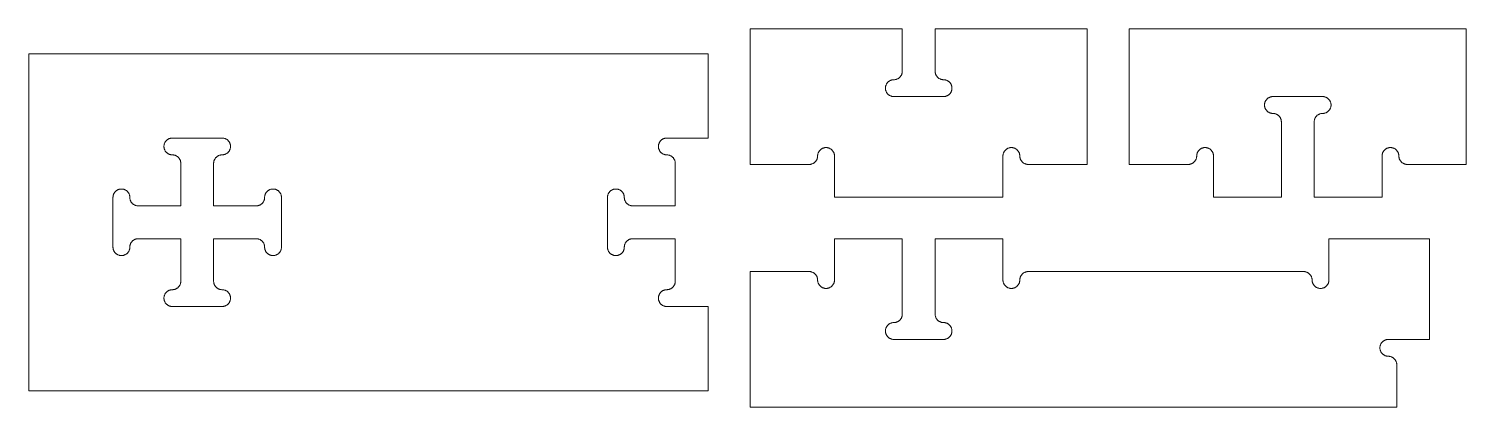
# Model space of a CAD drawing. Header units: millimetres. Extents: x 0 to 853, y -10 to 215.
import ezdxf

# ---------------------------------------------------------------- set-up
doc = ezdxf.new("R2010")
doc.units = ezdxf.units.MM
doc.header["$MEASUREMENT"] = 0
doc.layers.add('Inside Cut', color=4, linetype='Continuous')
doc.layers.add('Outside Cut', color=1, linetype='Continuous')

msp = doc.modelspace()

# ---------------------------------------------------------------- linework, layer by layer
at = {"layer": 'Inside Cut', "linetype": 'Continuous', "lineweight": 0}
for p, q in [((114.75, 150), (85.25, 150)), ((90.25, 135), (90.25, 109.75)), ((109.75, 109.75), (109.75, 135)), ((50, 114.75), (50, 85.25)), ((150, 85.25), (150, 114.75)), ((90.25, 109.75), (65, 109.75)), ((135, 109.75), (109.75, 109.75)), ((65, 90.25), (90.25, 90.25)), ((90.25, 90.25), (90.25, 65)), ((109.75, 90.25), (135, 90.25)), ((109.75, 65), (109.75, 90.25)), ((85.25, 50), (114.75, 50))]:
    msp.add_line(p, q, dxfattribs=at)
for points, weights in [([(85.25, 150), (80.25, 150), (80.25, 145)], [1, 0.707106781187, 1]), ([(119.75, 145), (119.75, 150), (114.75, 150)], [1, 0.707106781187, 1]), ([(80.25, 145), (80.25, 140), (85.25, 140)], [1, 0.707106781186, 1]), ([(85.25, 140), (90.25, 140), (90.25, 135)], [1, 0.707106781187, 1]), ([(109.75, 135), (109.75, 140), (114.75, 140)], [1, 0.707106781186, 1]), ([(114.75, 140), (119.75, 140), (119.75, 145)], [1, 0.707106781187, 1]), ([(55, 119.75), (50, 119.75), (50, 114.75)], [1, 0.707106781187, 1]), ([(60, 114.75), (60, 119.75), (55, 119.75)], [1, 0.707106781186, 1]), ([(145, 119.75), (140, 119.75), (140, 114.75)], [1, 0.707106781187, 1]), ([(150, 114.75), (150, 119.75), (145, 119.75)], [1, 0.707106781187, 1]), ([(65, 109.75), (60, 109.75), (60, 114.75)], [1, 0.707106781187, 1]), ([(140, 114.75), (140, 109.75), (135, 109.75)], [1, 0.707106781186, 1]), ([(60, 85.25), (60, 90.25), (65, 90.25)], [1, 0.707106781186, 1]), ([(135, 90.25), (140, 90.25), (140, 85.25)], [1, 0.707106781187, 1]), ([(50, 85.25), (50, 80.25), (55, 80.25)], [1, 0.707106781187, 1]), ([(55, 80.25), (60, 80.25), (60, 85.25)], [1, 0.707106781187, 1]), ([(140, 85.25), (140, 80.25), (145, 80.25)], [1, 0.707106781186, 1]), ([(145, 80.25), (150, 80.25), (150, 85.25)], [1, 0.707106781187, 1]), ([(85.25, 60), (80.25, 60), (80.25, 55)], [1, 0.707106781187, 1]), ([(90.25, 65), (90.25, 60), (85.25, 60)], [1, 0.707106781186, 1]), ([(114.75, 60), (109.75, 60), (109.75, 65)], [1, 0.707106781187, 1]), ([(119.75, 55), (119.75, 60), (114.75, 60)], [1, 0.707106781186, 1]), ([(80.25, 55), (80.25, 50), (85.25, 50)], [1, 0.707106781187, 1]), ([(114.75, 50), (119.75, 50), (119.75, 55)], [1, 0.707106781187, 1])]:
    msp.add_rational_spline(points, weights, degree=2, dxfattribs=at)
at = {"layer": 'Outside Cut', "linetype": 'Continuous', "lineweight": 0}
for p, q in [((428.25, 134.34), (428.25, 214.84)), ((428.25, 214.84), (518.5, 214.84)), ((518.5, 214.84), (518.5, 189.59)), ((538, 189.59), (538, 214.84)), ((538, 214.84), (628.25, 214.84)), ((628.25, 214.84), (628.25, 134.34)), ((853.25, 214.84), (653.25, 214.84)), ((653.25, 214.84), (653.25, 134.34)), ((853.25, 134.34), (853.25, 214.84)), ((0, 0), (0, 200)), ((0, 200), (403.25, 200)), ((403.25, 200), (403.25, 150)), ((513.5, 174.59), (543, 174.59)), ((738.5, 174.59), (768, 174.59)), ((743.5, 114.84), (743.5, 159.59)), ((763, 159.59), (763, 114.84)), ((403.25, 150), (378.75, 150)), ((478.25, 114.84), (478.25, 139.34)), ((578.25, 139.34), (578.25, 114.84)), ((703.25, 139.34), (703.25, 114.84)), ((803.25, 114.84), (803.25, 139.34)), ((383.75, 135), (383.75, 109.75)), ((463.25, 134.34), (428.25, 134.34)), ((628.25, 134.34), (593.25, 134.34)), ((653.25, 134.34), (688.25, 134.34)), ((818.25, 134.34), (853.25, 134.34)), ((343.5, 114.75), (343.5, 85.25)), ((578.25, 114.84), (478.25, 114.84)), ((703.25, 114.84), (743.5, 114.84)), ((763, 114.84), (803.25, 114.84)), ((383.75, 109.75), (358.5, 109.75)), ((358.5, 90.25), (383.75, 90.25)), ((383.75, 90.25), (383.75, 65)), ((478.25, 65.75), (478.25, 90.25)), ((478.25, 90.25), (518.5, 90.25)), ((518.5, 90.25), (518.5, 45.5)), ((538, 45.5), (538, 90.25)), ((538, 90.25), (578.25, 90.25)), ((578.25, 90.25), (578.25, 65.75)), ((771.75, 65.75), (771.75, 90.25)), ((771.75, 90.25), (831.5, 90.25)), ((831.5, 90.25), (831.5, 30.5)), ((428.25, -9.75), (428.25, 70.75)), ((428.25, 70.75), (463.25, 70.75)), ((593.25, 70.75), (756.75, 70.75)), ((378.75, 50), (403.25, 50)), ((403.25, 50), (403.25, 0)), ((513.5, 30.5), (543, 30.5)), ((812, 30.5), (807, 30.5)), ((831.5, 30.5), (812, 30.5)), ((812, 15.5), (812, -9.75)), ((403.25, 0), (0, 0)), ((812, -9.75), (428.25, -9.75))]:
    msp.add_line(p, q, dxfattribs=at)
for points, weights in [([(518.5, 189.59), (518.5, 184.59), (513.5, 184.59)], [1, 0.707106781186, 1]), ([(543, 184.59), (538, 184.59), (538, 189.59)], [1, 0.707106781187, 1]), ([(513.5, 184.59), (508.5, 184.59), (508.5, 179.59)], [1, 0.707106781187, 1]), ([(508.5, 179.59), (508.5, 174.59), (513.5, 174.59)], [1, 0.707106781186, 1]), ([(548, 179.59), (548, 184.59), (543, 184.59)], [1, 0.707106781186, 1]), ([(543, 174.59), (548, 174.59), (548, 179.59)], [1, 0.707106781187, 1]), ([(733.5, 169.59), (733.5, 174.59), (738.5, 174.59)], [1, 0.707106781186, 1]), ([(768, 174.59), (773, 174.59), (773, 169.59)], [1, 0.707106781187, 1]), ([(738.5, 164.59), (733.5, 164.59), (733.5, 169.59)], [1, 0.707106781187, 1]), ([(743.5, 159.59), (743.5, 164.59), (738.5, 164.59)], [1, 0.707106781187, 1]), ([(768, 164.59), (763, 164.59), (763, 159.59)], [1, 0.707106781187, 1]), ([(773, 169.59), (773, 164.59), (768, 164.59)], [1, 0.707106781187, 1]), ([(378.75, 150), (373.75, 150), (373.75, 145)], [1, 0.707106781186, 1]), ([(373.75, 145), (373.75, 140), (378.75, 140)], [1, 0.707106781187, 1]), ([(378.75, 140), (383.75, 140), (383.75, 135)], [1, 0.707106781187, 1]), ([(468.25, 139.34), (468.25, 134.34), (463.25, 134.34)], [1, 0.707106781186, 1]), ([(473.25, 144.34), (468.25, 144.34), (468.25, 139.34)], [1, 0.707106781187, 1]), ([(478.25, 139.34), (478.25, 144.34), (473.25, 144.34)], [1, 0.707106781187, 1]), ([(583.25, 144.34), (578.25, 144.34), (578.25, 139.34)], [1, 0.707106781187, 1]), ([(588.25, 139.34), (588.25, 144.34), (583.25, 144.34)], [1, 0.707106781186, 1]), ([(593.25, 134.34), (588.25, 134.34), (588.25, 139.34)], [1, 0.707106781187, 1]), ([(688.25, 134.34), (693.25, 134.34), (693.25, 139.34)], [1, 0.707106781187, 1]), ([(693.25, 139.34), (693.25, 144.34), (698.25, 144.34)], [1, 0.707106781187, 1]), ([(698.25, 144.34), (703.25, 144.34), (703.25, 139.34)], [1, 0.707106781187, 1]), ([(803.25, 139.34), (803.25, 144.34), (808.25, 144.34)], [1, 0.707106781187, 1]), ([(808.25, 144.34), (813.25, 144.34), (813.25, 139.34)], [1, 0.707106781187, 1]), ([(813.25, 139.34), (813.25, 134.34), (818.25, 134.34)], [1, 0.707106781187, 1]), ([(348.5, 119.75), (343.5, 119.75), (343.5, 114.75)], [1, 0.707106781187, 1]), ([(353.5, 114.75), (353.5, 119.75), (348.5, 119.75)], [1, 0.707106781186, 1]), ([(358.5, 109.75), (353.5, 109.75), (353.5, 114.75)], [1, 0.707106781187, 1]), ([(353.5, 85.25), (353.5, 90.25), (358.5, 90.25)], [1, 0.707106781186, 1]), ([(343.5, 85.25), (343.5, 80.25), (348.5, 80.25)], [1, 0.707106781187, 1]), ([(348.5, 80.25), (353.5, 80.25), (353.5, 85.25)], [1, 0.707106781187, 1]), ([(463.25, 70.75), (468.25, 70.75), (468.25, 65.75)], [1, 0.707106781187, 1]), ([(588.25, 65.75), (588.25, 70.75), (593.25, 70.75)], [1, 0.707106781187, 1]), ([(756.75, 70.75), (761.75, 70.75), (761.75, 65.75)], [1, 0.707106781187, 1]), ([(378.75, 60), (373.75, 60), (373.75, 55)], [1, 0.707106781187, 1]), ([(383.75, 65), (383.75, 60), (378.75, 60)], [1, 0.707106781187, 1]), ([(468.25, 65.75), (468.25, 60.75), (473.25, 60.75)], [1, 0.707106781186, 1]), ([(473.25, 60.75), (478.25, 60.75), (478.25, 65.75)], [1, 0.707106781187, 1]), ([(578.25, 65.75), (578.25, 60.75), (583.25, 60.75)], [1, 0.707106781187, 1]), ([(583.25, 60.75), (588.25, 60.75), (588.25, 65.75)], [1, 0.707106781187, 1]), ([(761.75, 65.75), (761.75, 60.75), (766.75, 60.75)], [1, 0.707106781186, 1]), ([(766.75, 60.75), (771.75, 60.75), (771.75, 65.75)], [1, 0.707106781187, 1]), ([(373.75, 55), (373.75, 50), (378.75, 50)], [1, 0.707106781187, 1]), ([(518.5, 45.5), (518.5, 40.5), (513.5, 40.5)], [1, 0.707106781186, 1]), ([(543, 40.5), (538, 40.5), (538, 45.5)], [1, 0.707106781187, 1]), ([(513.5, 40.5), (508.5, 40.5), (508.5, 35.5)], [1, 0.707106781187, 1]), ([(508.5, 35.5), (508.5, 30.5), (513.5, 30.5)], [1, 0.707106781186, 1]), ([(548, 35.5), (548, 40.5), (543, 40.5)], [1, 0.707106781186, 1]), ([(543, 30.5), (548, 30.5), (548, 35.5)], [1, 0.707106781187, 1]), ([(807, 30.5), (802, 30.5), (802, 25.5)], [1, 0.707106781187, 1]), ([(802, 25.5), (802, 20.5), (807, 20.5)], [1, 0.707106781186, 1]), ([(807, 20.5), (812, 20.5), (812, 15.5)], [1, 0.707106781187, 1])]:
    msp.add_rational_spline(points, weights, degree=2, dxfattribs=at)

doc.saveas('drawing.dxf')
